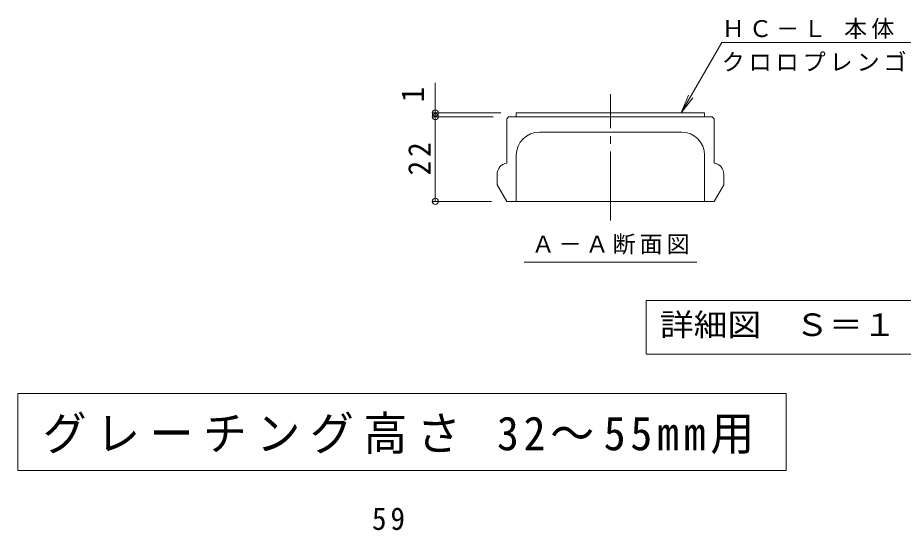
# Model space of a CAD drawing. Units: millimetres on the paper, enlarged 3 times, with parts at other scales. Extents: x -559 to 559, y -405 to 425.
# Drawn here: x -558.9 to -213.2, y 7.2 to 207.3 of the extents above; entities that cross this region are included whole.
import ezdxf
from ezdxf.enums import TextEntityAlignment as Align

# ---------------------------------------------------------------- set-up
doc = ezdxf.new("R2010")
doc.units = ezdxf.units.MM
doc.header["$LTSCALE"] = 3
doc.header["$PDMODE"] = 32
doc.header["$PDSIZE"] = 2.4
doc.linetypes.add('CHAIN2', pattern=[12, 9, -1, 1, -1])
for name, color, linetype, lineweight in [('D-4', 7, 'Continuous', 18), ('D-5', 4, 'Continuous', 18), ('D-7', 6, 'Continuous', 9), ('F-4_F-4ﾚｲﾔ', 7, 'Continuous', 18)]:
    doc.layers.add(name, color=color, linetype=linetype, lineweight=lineweight)
doc.layers.add('F-5_F-5ﾚｲﾔ', color=2, linetype='Continuous')
doc.styles.add('ＭＳ ゴシック', font='')
doc.styles.get('ＭＳ ゴシック').set_extended_font_data('MS Gothic')

msp = doc.modelspace()

# ---------------------------------------------------------------- linework, layer by layer
at = {"layer": 'D-4'}
for p, q in [((-299.933, 170.096), (-284.061, 197.587)), ((-201.561, 197.587), (-284.061, 197.587)), ((-395.899, 170.096), (-395.899, 181.891)), ((-299.933, 170.096), (-297.063, 177.025)), ((-299.933, 170.096), (-295.367, 176.046)), ((-396.799, 170.096), (-370.245, 170.096)), ((-395.899, 168.596), (-395.899, 170.096)), ((-396.799, 168.596), (-373.245, 168.596)), ((-395.899, 168.596), (-395.899, 135.596)), ((-396.799, 135.596), (-373.995, 135.596))]:
    msp.add_line(p, q, dxfattribs=at)
for p in [(-395.899, 170.096), (-395.899, 168.596), (-395.899, 135.596)]:
    msp.add_point(p, dxfattribs=at)
at = {"layer": 'D-5', "color": 7}
for p, q in [((-361.245, 111.819), (-293.745, 111.819)), ((-313.623, 96.91), (-182.823, 96.91)), ((-313.623, 96.91), (-313.623, 75.91)), ((-313.623, 75.91), (-182.823, 75.91))]:
    msp.add_line(p, q, dxfattribs=at)
at = {"layer": 'D-7', "linetype": 'CHAIN2'}
msp.add_line((-327.495, 128.096), (-327.495, 177.438), dxfattribs=at)
at = {"layer": 'D-7'}
for p, q in [((-364.245, 168.596), (-364.245, 170.096)), ((-364.245, 170.096), (-290.745, 170.096)), ((-290.745, 168.596), (-290.745, 170.096)), ((-367.995, 167.846), (-367.245, 168.596)), ((-367.995, 167.846), (-367.995, 150.533)), ((-287.745, 168.596), (-367.245, 168.596)), ((-355.245, 162.596), (-299.745, 162.596)), ((-364.245, 153.596), (-364.245, 135.596)), ((-290.745, 153.596), (-290.745, 135.596)), ((-371.745, 146.096), (-371.745, 142.091)), ((-283.245, 146.096), (-283.245, 142.091)), ((-367.995, 135.596), (-371.745, 142.091)), ((-286.995, 135.596), (-283.245, 142.091)), ((-367.995, 135.596), (-286.995, 135.596))]:
    msp.add_line(p, q, dxfattribs=at)
msp.add_lwpolyline([(-287.745, 168.596), (-286.995, 167.846), (-286.995, 150.533)], dxfattribs=at)
for centre, radius, start, end in [((-355.245, 153.596), 9, 90, 180), ((-299.745, 153.596), 9, 0, 90), ((-367.245, 146.096), 4.5, 99.59386, 180), ((-287.745, 146.096), 4.5, 0, 80.40614)]:
    msp.add_arc(centre, radius, start, end, dxfattribs=at)
at = {"layer": 'F-4_F-4ﾚｲﾔ'}
for p, q in [((-558.9, 30.6), (-558.9, 60.6)), ((-558.9, 60.6), (-258.9, 60.6)), ((-258.9, 30.6), (-258.9, 60.6)), ((-258.9, 30.6), (-558.9, 30.6))]:
    msp.add_line(p, q, dxfattribs=at)

# ---------------------------------------------------------------- texts
at = {"layer": 'D-4', "color": 2, "style": 'ＭＳ ゴシック'}
msp.add_text('1', height=8.798, rotation=90, dxfattribs=at).set_placement((-397.699, 174.292), align=Align.BOTTOM_LEFT)
at = {"layer": 'D-4', "char_height": 6.598, "attachment_point": 7, "style": 'ＭＳ ゴシック'}
for s, insert in [('\\T1.18;ＨＣ－Ｌ\\~本体', (-284.061, 198.985)), ('\\T1.17;クロロプレンゴム', (-284.061, 186.273))]:
    msp.add_mtext(s, dxfattribs=dict(at, insert=insert))
at = {"layer": 'D-4', "color": 2, "insert": (-397.699, 145.721), "char_height": 8.798, "attachment_point": 7, "rotation": 90, "style": 'ＭＳ ゴシック'}
msp.add_mtext('\\T1.27;\\W0.95;22', dxfattribs=at)
at = {"layer": 'D-4', "color": 2, "insert": (-420.61, 7.23), "char_height": 8.798, "attachment_point": 7, "style": 'ＭＳ ゴシック'}
msp.add_mtext('\\T1.27;\\W0.95;59', dxfattribs=at)
at = {"layer": 'D-5', "color": 2, "style": 'ＭＳ ゴシック', "width": 1.1}
msp.add_text('詳細図\u3000Ｓ＝１：２', height=8.798, dxfattribs=at).set_placement((-308.223, 80.41), align=Align.BOTTOM_LEFT)
at = {"layer": 'D-5', "color": 7, "insert": (-358.245, 114.819), "char_height": 6.598, "attachment_point": 7, "style": 'ＭＳ ゴシック'}
msp.add_mtext('\\T1.17;Ａ－Ａ断面図', dxfattribs=at)
at = {"layer": 'F-5_F-5ﾚｲﾔ', "color": 3, "insert": (-549.15, 36.937), "char_height": 13.2, "attachment_point": 7, "style": 'ＭＳ ゴシック'}
msp.add_mtext('\\T1.22;\\W0.95;グレーチング高さ\\~32～55mm用', dxfattribs=at)

doc.saveas('drawing.dxf')
